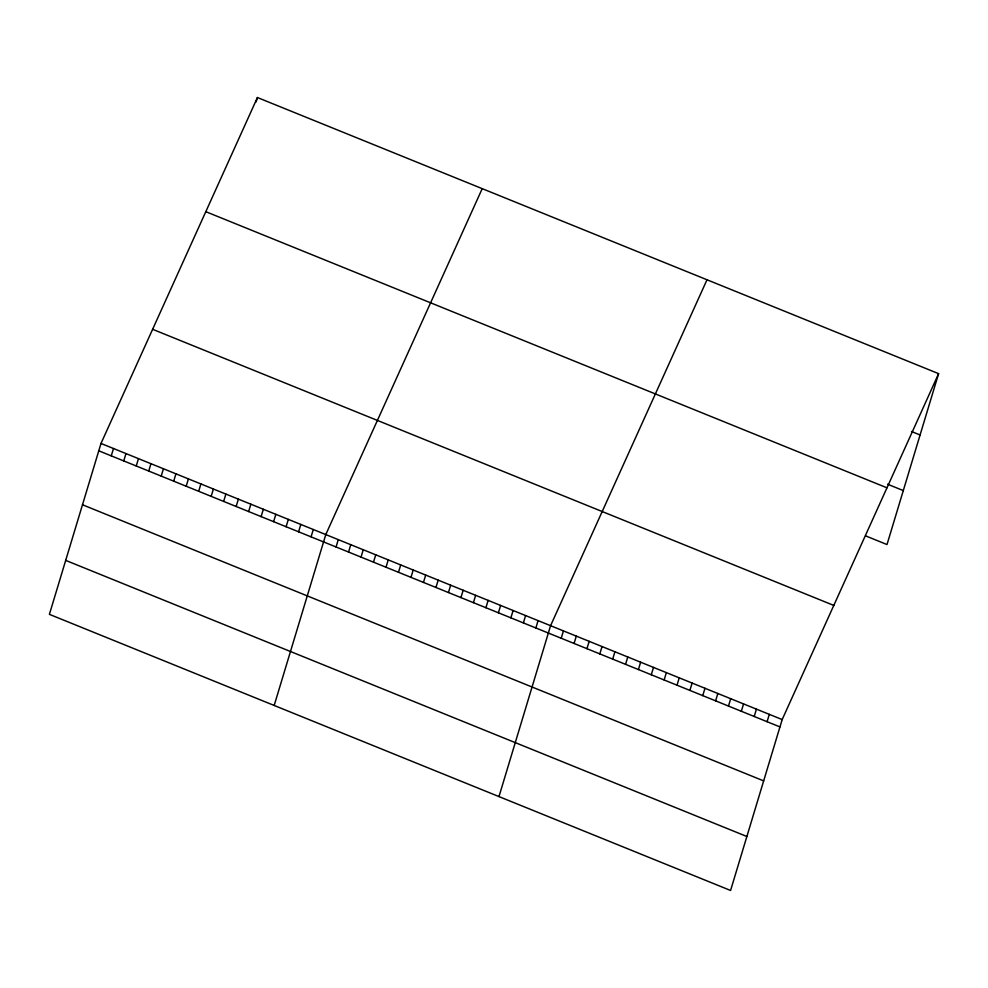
<?xml version="1.0" encoding="UTF-8"?>
<svg xmlns="http://www.w3.org/2000/svg" width="988" height="988" viewBox="0 0 988 988"><rect width="100%" height="100%" fill="white"/><g stroke="black" fill="none" stroke-linecap="round" stroke-linejoin="round"><path stroke-width="1.48" d="M100.998 443.451L49.4 614.351L730.577 890.472L782.175 719.573L938.6 373.649L257.423 97.528L100.998 443.451L782.175 719.573M111.261 455.863L113.484 448.515M123.759 460.927L125.97 453.578M136.245 465.99L138.456 458.642M256.09 101.937L257.423 97.528M148.731 471.054L150.954 463.693M161.217 476.117L163.44 468.757M173.703 481.181L175.926 473.82M186.189 486.232L188.412 478.884M198.687 491.295L200.897 483.947M211.173 496.359L213.396 489.011M223.659 501.422L225.882 494.074M236.144 506.486L238.367 499.138M248.63 511.549L250.853 504.201M261.128 516.613L263.339 509.265M273.614 521.676L275.837 514.316M286.1 526.74L288.323 519.379M298.586 531.803L300.809 524.443M311.072 536.855L313.295 529.506M274.182 705.469L325.781 534.57L482.218 188.646M336.056 546.981L338.267 539.633M348.542 552.045L350.765 544.697M361.028 557.109L363.251 549.76M373.513 562.172L375.736 554.824M385.999 567.236L388.222 559.887M398.497 572.299L400.708 564.938M410.983 577.363L413.206 570.002M423.469 582.426L425.692 575.065M435.955 587.477L438.178 580.129M448.441 592.541L450.664 585.192M460.939 597.604L463.15 590.256M473.425 602.668L475.648 595.319M485.911 607.731L488.134 600.383M498.397 612.795L500.62 605.446M510.882 617.858L513.105 610.51M523.381 622.922L525.591 615.561M535.866 627.985L538.077 620.625M498.977 796.587L550.575 625.688L707 279.777M561.221 638.26L563.444 630.912M574.09 643.472L576.3 636.124M586.946 648.696L589.169 641.336M599.815 653.908L602.038 646.56M612.684 659.12L614.907 651.771M625.552 664.344L627.775 656.983M638.421 669.555L640.632 662.207M651.29 674.767L653.5 667.419M664.146 679.979L666.369 672.63M677.015 685.203L679.238 677.854M689.883 690.414L692.106 683.066M702.752 695.626L704.975 688.278M715.621 700.85L717.831 693.49M728.489 706.062L730.7 698.714M741.346 711.274L743.569 703.925M754.215 716.498L756.438 709.137M767.083 721.709L769.306 714.361M938.6 373.649L887.002 544.549L865.562 535.854M911.504 431.497L920.087 434.979M887.57 484.206L903.304 490.579M205.8 211.679L886.977 487.813M152.621 329.3L833.798 605.422M98.775 450.8L779.952 726.921M82.486 504.769L763.662 780.89M65.69 560.381L746.866 836.503"/></g></svg>
